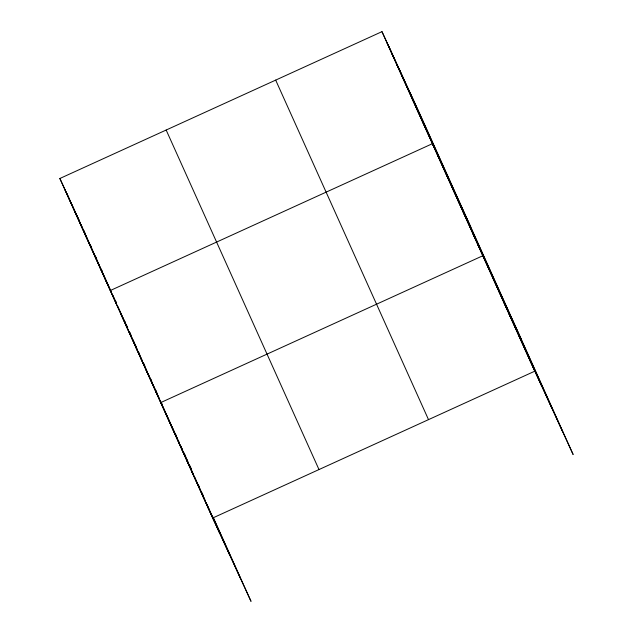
<?xml version="1.0" encoding="UTF-8"?>
<svg xmlns="http://www.w3.org/2000/svg" width="633" height="633" viewBox="0 0 633 633"><rect width="100%" height="100%" fill="white"/><g stroke="black" fill="none" stroke-linecap="round" stroke-linejoin="round"><path stroke-width="0.95" d="M213.456 517.881L251.024 601.35L212.696 518.016L59.866 178.49L381.976 31.65L420.304 114.984L573.134 454.51L529.607 359.631M110.3 290.531L432.41 143.691L470.738 227.025M212.696 518.016L534.806 371.175L381.976 31.65M387.016 42.854L393.75 57.492M392.064 54.058L398.798 68.696M397.105 65.262L403.838 79.9M402.153 76.466L413.927 102.309M412.233 98.875L418.967 113.513M417.282 110.079L424.015 124.717M422.322 121.283L434.096 147.125M437.45 154.895L444.184 169.533M442.499 166.099L454.272 191.941M452.579 188.507L459.313 203.146M457.627 199.712L464.361 214.35M462.668 210.916L474.441 236.758M472.756 233.324L479.49 247.962M477.796 244.528L484.53 259.166M521.173 339.066L482.844 255.74L160.735 402.58L177.493 439.009L172.073 426.959M493.234 278.821L499.967 293.459M498.432 290.365L505.158 305.003M503.623 301.909L510.356 316.547M508.821 313.454L520.753 339.636M519.21 336.542L525.944 351.18M524.409 348.087L531.142 362.725M59.866 178.49L79.505 221.186M83.635 230.175L85.289 233.767M64.914 189.694L76.688 215.536M74.995 212.102L81.728 226.741M80.043 223.307L86.776 237.945M85.083 234.511L96.857 260.353M95.172 256.919L101.905 271.557M100.212 268.123L106.945 282.761M105.26 279.327L116.638 304.307L66.6 193.128M121.845 315.638L115.341 301.735M122.248 316.508L125.057 322.608M125.856 324.357L127.462 327.839L125.912 324.397M129.116 331.431L130.762 335.031M132.835 339.517L134.069 342.216M134.9 344.012L136.554 347.604M120.389 312.947L127.122 327.577M125.429 324.151L137.203 349.986M135.517 346.56L142.251 361.19M140.558 357.764L147.291 372.394M145.606 368.968L157.38 394.802M155.686 391.376L162.42 406.006M179.543 443.48L177.889 439.888L179.495 443.432M180.373 445.276L182.027 448.868M183.681 452.46L185.327 456.053M189.837 465.856L191.039 468.475M165.933 414.124L172.659 428.755M171.124 425.669L183.056 451.843M181.521 448.75L188.246 463.388M186.711 460.294L193.445 474.932M191.91 471.838L203.834 498.021M202.299 494.927L209.032 509.565M207.497 506.471L214.231 521.109M409.875 92.315L562.705 431.841M399.138 68.957L551.96 408.483M388.709 46.288L541.531 385.814M275.679 80.106L428.509 419.632M166.162 130.034L318.992 469.559M90.487 245.185L91.65 247.772M95.528 256.397L96.691 258.976M101.351 269.318L102.127 271.043M115.317 300.351L116.092 302.076M124.622 321.034L125.793 323.621M126.568 325.346L127.731 327.926M129.67 332.238L130.833 334.825M138.587 352.059L139.758 354.646M143.636 363.263L144.799 365.85M150.614 378.779L151.778 381.367M155.663 389.983L156.826 392.571M161.478 402.912L162.254 404.637M175.444 433.937L176.219 435.662M184.757 454.621L185.92 457.208M186.695 458.933L187.859 461.52M189.837 465.904L191.031 468.57M198.232 484.554L199.031 486.326M201.824 492.545L203.027 495.212M212.617 516.52L240.595 578.681M77.028 215.798L80.13 222.689M80.905 224.414L82.068 227.002M82.844 228.727L97.197 260.614M97.585 261.476L99.144 264.926M99.919 266.651L102.245 271.818M102.633 272.681L111.163 291.639M112.721 295.089L116.211 302.843M117.762 306.293L122.414 316.635M122.802 317.497L125.136 322.672M129.013 331.288L132.503 339.043M132.89 339.905L137.543 350.247M137.931 351.109L139.102 353.697M139.877 355.422L142.203 360.588M142.979 362.313L147.631 372.655M148.019 373.517L152.68 383.859M153.067 384.722L157.332 394.209M157.72 395.063L159.271 398.513M160.046 400.238L162.372 405.413M162.76 406.275L171.298 425.234M180.294 445.213L182.692 450.538M183.491 452.318L188.286 462.968M188.681 463.862L193.484 474.513M194.284 476.293L198.279 485.171M198.675 486.057L203.47 496.715M203.873 497.601L205.472 501.154M206.271 502.934L209.072 509.146M209.468 510.032L229.85 555.323M122.074 316.373L219.429 532.654"/></g></svg>
